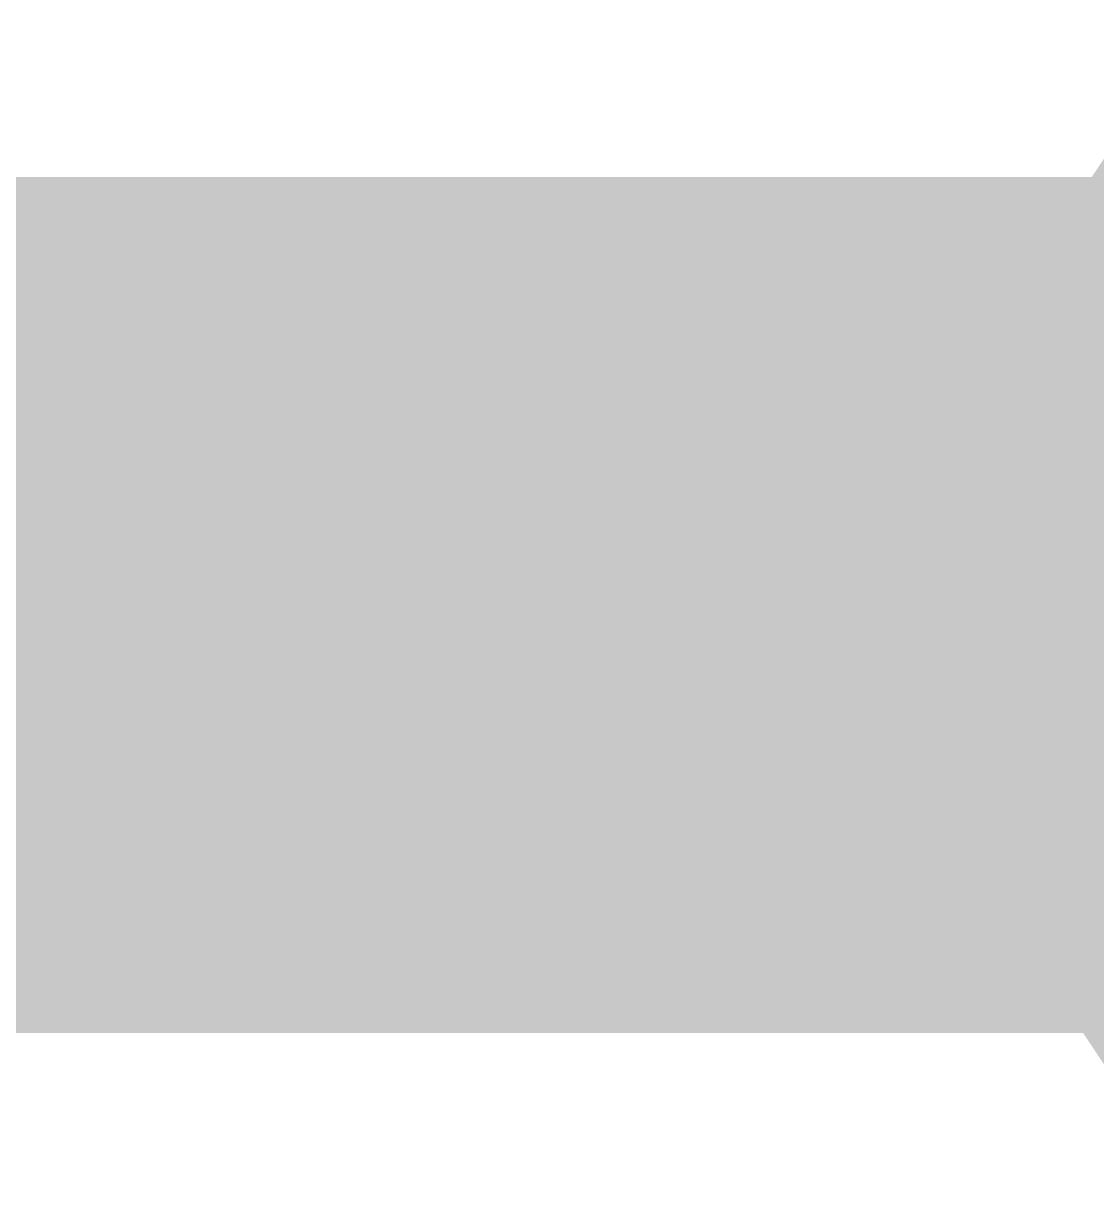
# Model space of a CAD drawing. Header units: inches. Extents: x 0 to 841, y 0 to 594.
# Drawn here: x 265.75 to 266.689, y 304.475 to 305.505 of the extents above; entities that cross this region are included whole.
import ezdxf

# ---------------------------------------------------------------- set-up
doc = ezdxf.new("R2010")
doc.units = ezdxf.units.IN
doc.layers.add('Sheet', color=255, linetype='Continuous')

msp = doc.modelspace()

# ---------------------------------------------------------------- linework, layer by layer
at = {"layer": 'Sheet'}
for points in [[(266.7538, 304.9955, 0.2997, 0.2997, 0), (266.7538, 305.0292, 0.2997, 0.2997, 0), (266.7538, 305.0741, 0.2997, 0.2997, 0), (266.7651, 305.1078, 0.2997, 0.2997, 0), (266.7651, 305.1527, 0.2997, 0.2997, 0), (266.7763, 305.1864, 0.2997, 0.2997, 0), (266.7875, 305.2201, 0.2997, 0.2997, 0), (266.7988, 305.2537, 0.2997, 0.2997, 0), (266.81, 305.2874, 0.2997, 0.2997, 0), (266.8324, 305.3211, 0.2997, 0.2997, 0), (266.8437, 305.3548, 0.2997, 0.2997, 0)], [(266.7538, 304.9955, 0.2997, 0.2997, 0), (266.7538, 305.0292, 0.2997, 0.2997, 0), (266.7538, 305.0741, 0.2997, 0.2997, 0), (266.7651, 305.1078, 0.2997, 0.2997, 0), (266.7651, 305.1527, 0.2997, 0.2997, 0), (266.7763, 305.1864, 0.2997, 0.2997, 0), (266.7875, 305.2201, 0.2997, 0.2997, 0), (266.7988, 305.2537, 0.2997, 0.2997, 0), (266.81, 305.2874, 0.2997, 0.2997, 0), (266.8324, 305.3211, 0.2997, 0.2997, 0), (266.8437, 305.3548, 0.2997, 0.2997, 0)], [(266.7538, 304.9955, 0.2997, 0.2997, 0), (266.7538, 305.0292, 0.2997, 0.2997, 0), (266.7538, 305.0741, 0.2997, 0.2997, 0), (266.7651, 305.1078, 0.2997, 0.2997, 0), (266.7651, 305.1527, 0.2997, 0.2997, 0), (266.7763, 305.1864, 0.2997, 0.2997, 0), (266.7875, 305.2201, 0.2997, 0.2997, 0), (266.7988, 305.2537, 0.2997, 0.2997, 0), (266.81, 305.2874, 0.2997, 0.2997, 0), (266.8324, 305.3211, 0.2997, 0.2997, 0), (266.8437, 305.3548, 0.2997, 0.2997, 0)], [(266.7538, 304.9955, 0.2997, 0.2997, 0), (266.7538, 305.0292, 0.2997, 0.2997, 0), (266.7538, 305.0741, 0.2997, 0.2997, 0), (266.7651, 305.1078, 0.2997, 0.2997, 0), (266.7651, 305.1527, 0.2997, 0.2997, 0), (266.7763, 305.1864, 0.2997, 0.2997, 0), (266.7875, 305.2201, 0.2997, 0.2997, 0), (266.7988, 305.2537, 0.2997, 0.2997, 0), (266.81, 305.2874, 0.2997, 0.2997, 0), (266.8324, 305.3211, 0.2997, 0.2997, 0), (266.8437, 305.3548, 0.2997, 0.2997, 0)], [(266.7538, 304.9955, 0.2997, 0.2997, 0), (266.7538, 305.0292, 0.2997, 0.2997, 0), (266.7538, 305.0741, 0.2997, 0.2997, 0), (266.7651, 305.1078, 0.2997, 0.2997, 0), (266.7651, 305.1527, 0.2997, 0.2997, 0), (266.7763, 305.1864, 0.2997, 0.2997, 0), (266.7875, 305.2201, 0.2997, 0.2997, 0), (266.7988, 305.2537, 0.2997, 0.2997, 0), (266.81, 305.2874, 0.2997, 0.2997, 0), (266.8324, 305.3211, 0.2997, 0.2997, 0), (266.8437, 305.3548, 0.2997, 0.2997, 0)], [(266.7538, 304.9955, 0.2997, 0.2997, 0), (266.7538, 305.0292, 0.2997, 0.2997, 0), (266.7538, 305.0741, 0.2997, 0.2997, 0), (266.7651, 305.1078, 0.2997, 0.2997, 0), (266.7651, 305.1527, 0.2997, 0.2997, 0), (266.7763, 305.1864, 0.2997, 0.2997, 0), (266.7875, 305.2201, 0.2997, 0.2997, 0), (266.7988, 305.2537, 0.2997, 0.2997, 0), (266.81, 305.2874, 0.2997, 0.2997, 0), (266.8324, 305.3211, 0.2997, 0.2997, 0), (266.8437, 305.3548, 0.2997, 0.2997, 0)], [(252.5156, 304.9955, 0.7493, 0.7493, 0), (257.5125, 304.9955, 0.7493, 0.7493, 0), (267.5174, 304.9955, 0.7493, 0.7493, 0)], [(266.8437, 304.6249, 0.2997, 0.2997, 0), (266.8324, 304.6586, 0.2997, 0.2997, 0), (266.81, 304.6923, 0.2997, 0.2997, 0), (266.7988, 304.726, 0.2997, 0.2997, 0), (266.7875, 304.7709, 0.2997, 0.2997, 0), (266.7763, 304.8046, 0.2997, 0.2997, 0), (266.7651, 304.8382, 0.2997, 0.2997, 0), (266.7651, 304.8832, 0.2997, 0.2997, 0), (266.7538, 304.9169, 0.2997, 0.2997, 0), (266.7538, 304.9505, 0.2997, 0.2997, 0), (266.7538, 304.9955, 0.2997, 0.2997, 0)], [(266.7538, 304.9955, 0.2997, 0.2997, 0), (266.7538, 304.9955, 0.2997, 0.2997, 0)], [(266.8437, 304.6249, 0.2997, 0.2997, 0), (266.8324, 304.6586, 0.2997, 0.2997, 0), (266.81, 304.6923, 0.2997, 0.2997, 0), (266.7988, 304.726, 0.2997, 0.2997, 0), (266.7875, 304.7709, 0.2997, 0.2997, 0), (266.7763, 304.8046, 0.2997, 0.2997, 0), (266.7651, 304.8382, 0.2997, 0.2997, 0), (266.7651, 304.8832, 0.2997, 0.2997, 0), (266.7538, 304.9169, 0.2997, 0.2997, 0), (266.7538, 304.9505, 0.2997, 0.2997, 0), (266.7538, 304.9955, 0.2997, 0.2997, 0)], [(266.7538, 304.9955, 0.2997, 0.2997, 0), (266.7538, 304.9955, 0.2997, 0.2997, 0)], [(266.8437, 304.6249, 0.2997, 0.2997, 0), (266.8324, 304.6586, 0.2997, 0.2997, 0), (266.81, 304.6923, 0.2997, 0.2997, 0), (266.7988, 304.726, 0.2997, 0.2997, 0), (266.7875, 304.7709, 0.2997, 0.2997, 0), (266.7763, 304.8046, 0.2997, 0.2997, 0), (266.7651, 304.8382, 0.2997, 0.2997, 0), (266.7651, 304.8832, 0.2997, 0.2997, 0), (266.7538, 304.9169, 0.2997, 0.2997, 0), (266.7538, 304.9505, 0.2997, 0.2997, 0), (266.7538, 304.9955, 0.2997, 0.2997, 0)], [(266.7538, 304.9955, 0.2997, 0.2997, 0), (266.7538, 304.9955, 0.2997, 0.2997, 0)], [(266.8437, 304.6249, 0.2997, 0.2997, 0), (266.8324, 304.6586, 0.2997, 0.2997, 0), (266.81, 304.6923, 0.2997, 0.2997, 0), (266.7988, 304.726, 0.2997, 0.2997, 0), (266.7875, 304.7709, 0.2997, 0.2997, 0), (266.7763, 304.8046, 0.2997, 0.2997, 0), (266.7651, 304.8382, 0.2997, 0.2997, 0), (266.7651, 304.8832, 0.2997, 0.2997, 0), (266.7538, 304.9169, 0.2997, 0.2997, 0), (266.7538, 304.9505, 0.2997, 0.2997, 0), (266.7538, 304.9955, 0.2997, 0.2997, 0)], [(266.7538, 304.9955, 0.2997, 0.2997, 0), (266.7538, 304.9955, 0.2997, 0.2997, 0)], [(266.8437, 304.6249, 0.2997, 0.2997, 0), (266.8324, 304.6586, 0.2997, 0.2997, 0), (266.81, 304.6923, 0.2997, 0.2997, 0), (266.7988, 304.726, 0.2997, 0.2997, 0), (266.7875, 304.7709, 0.2997, 0.2997, 0), (266.7763, 304.8046, 0.2997, 0.2997, 0), (266.7651, 304.8382, 0.2997, 0.2997, 0), (266.7651, 304.8832, 0.2997, 0.2997, 0), (266.7538, 304.9169, 0.2997, 0.2997, 0), (266.7538, 304.9505, 0.2997, 0.2997, 0), (266.7538, 304.9955, 0.2997, 0.2997, 0)], [(266.7538, 304.9955, 0.2997, 0.2997, 0), (266.7538, 304.9955, 0.2997, 0.2997, 0)], [(266.8437, 304.6249, 0.2997, 0.2997, 0), (266.8324, 304.6586, 0.2997, 0.2997, 0), (266.81, 304.6923, 0.2997, 0.2997, 0), (266.7988, 304.726, 0.2997, 0.2997, 0), (266.7875, 304.7709, 0.2997, 0.2997, 0), (266.7763, 304.8046, 0.2997, 0.2997, 0), (266.7651, 304.8382, 0.2997, 0.2997, 0), (266.7651, 304.8832, 0.2997, 0.2997, 0), (266.7538, 304.9169, 0.2997, 0.2997, 0), (266.7538, 304.9505, 0.2997, 0.2997, 0), (266.7538, 304.9955, 0.2997, 0.2997, 0)], [(266.7538, 304.9955, 0.2997, 0.2997, 0), (266.7538, 304.9955, 0.2997, 0.2997, 0)]]:
    msp.add_lwpolyline(points, format="xyseb", dxfattribs=at)

doc.saveas('drawing.dxf')
